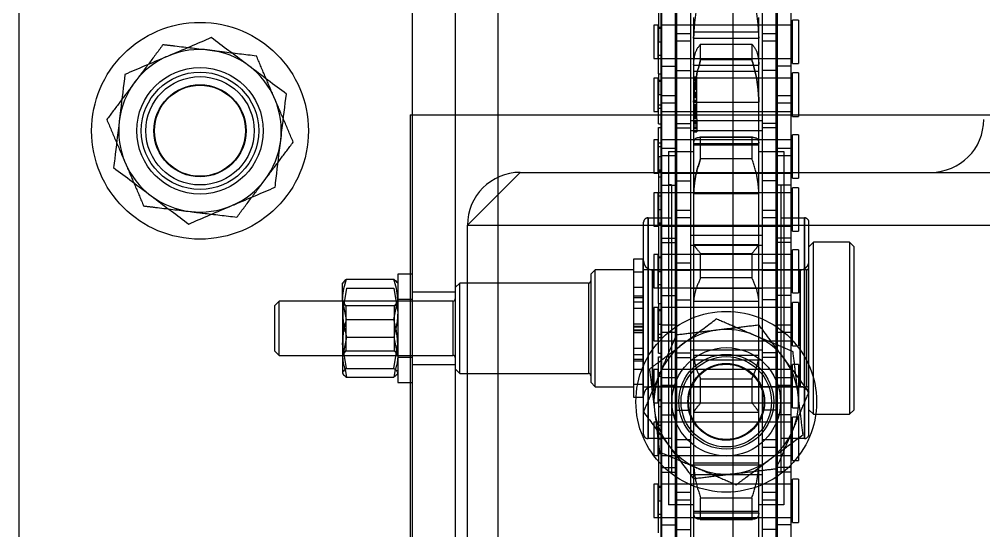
# Model space of a CAD drawing. Header units: metres. Extents: x 0 to 63075, y 0 to 44550.
# Drawn here: x 14271.8 to 14378.5, y 28296.2 to 28352.8 of the extents above; entities that cross this region are included whole.
import ezdxf

# ---------------------------------------------------------------- set-up
doc = ezdxf.new("R2010")
doc.units = ezdxf.units.M
doc.header["$LTSCALE"] = 75
doc.linetypes.add('HIDDEN2', pattern=[4.7625, 3.175, -1.5875])
for name, color, linetype in [('SDM', 7, 'Continuous'), ('SL4', 4, 'Continuous'), ('ST1', 7, 'HIDDEN2')]:
    doc.layers.add(name, color=color, linetype=linetype)

# ---------------------------------------------------------------- blocks, each defined once
blk = doc.blocks.new('A$Ca53c419a')
at = {"layer": 'SL4'}
for p, q in [((3830.73, 539.25), (3930.73, 539.25)), ((3886.37, 511), (3885.87, 510.5)), ((3885.87, 510.5), (3885.87, 503.47)), ((3885.87, 510.5), (3891.87, 510.5)), ((3891.37, 511), (3886.37, 511)), ((3891.87, 510.5), (3891.37, 511)), ((3891.87, 503.47), (3891.87, 510.5)), ((3884.31, 503.2), (3883.46, 503.02)), ((3883.46, 503.02), (3883.46, 497.81)), ((3883.87, 503.47), (3883.8, 503.42)), ((3887.14, 503.47), (3883.94, 503.47)), ((3884.43, 503.02), (3887.14, 503.47)), ((3884.43, 503.02), (3884.43, 497.81)), ((3892.07, 503.47), (3887.14, 503.47)), ((3889.85, 503.02), (3892.07, 503.47)), ((3889.85, 503.02), (3889.85, 497.81)), ((3892.07, 503.47), (3893.87, 503.47)), ((3893.95, 503.42), (3893.87, 503.47)), ((3894.29, 503.02), (3894.29, 497.81)), ((3884.31, 497.63), (3883.46, 497.81)), ((3884.43, 497.81), (3887.14, 497.37)), ((3889.85, 497.81), (3892.07, 497.37)), ((3882.87, 497.37), (3882.87, 495.77)), ((3882.96, 497.37), (3882.87, 497.37)), ((3894.87, 497.37), (3882.96, 497.37)), ((3883.8, 497.41), (3883.87, 497.37)), ((3893.87, 497.37), (3893.95, 497.41)), ((3894.87, 495.77), (3894.87, 497.37)), ((4619.72, 495.77), (3669.71, 495.77)), ((3882.87, 496), (3848.98, 496)), ((3912.48, 496), (3894.87, 496)), ((3912.48, 496), (3912.48, 495.77)), ((3669.71, 486.24), (4459.48, 486.24))]:
    blk.add_line(p, q, dxfattribs=at)
for start, end in [(83.0976, 143.0976), (23.0976, 83.0976), (143.0976, 203.0976), (323.0976, 23.0976), (203.0976, 263.0976), (263.0976, 323.0976)]:
    blk.add_arc((3910.73, 519.25), 9, start, end, dxfattribs=at)
for points, knots in [([(3906.65, 528.81), (3906.14, 528.13), (3905.12, 526.77), (3904.06, 525.36), (3903.53, 524.65)], [0, 0, 0, 0, 0.495458, 1, 1, 1, 1]), ([(3911.81, 528.18), (3910.4, 528.35), (3908.66, 528.57), (3906.98, 528.77), (3906.65, 528.81)], [0, 0, 0, 0, 0.803647, 1, 1, 1, 1]), ([(3916.97, 527.56), (3915.64, 527.72), (3913.94, 527.93), (3912.19, 528.14), (3911.81, 528.18)], [0, 0, 0, 0, 0.779636, 1, 1, 1, 1]), ([(3919, 522.78), (3918.96, 522.89), (3918.59, 523.75), (3917.9, 525.37), (3917.28, 526.83), (3916.97, 527.56)], [0, 0, 0, 0, 0.07009, 0.530784, 1, 1, 1, 1]), ([(3903.53, 524.65), (3903.45, 524.56), (3902.89, 523.81), (3901.84, 522.4), (3900.89, 521.14), (3900.41, 520.5)], [0, 0, 0, 0, 0.07009, 0.530784, 1, 1, 1, 1]), ([(3921.04, 518), (3920.71, 518.78), (3920.04, 520.34), (3919.35, 521.96), (3919, 522.78)], [0, 0, 0, 0, 0.495458, 1, 1, 1, 1]), ([(3900.41, 520.5), (3900.74, 519.72), (3901.41, 518.16), (3902.1, 516.54), (3902.45, 515.72)], [0, 0, 0, 0, 0.495458, 1, 1, 1, 1]), ([(3917.92, 513.85), (3918, 513.94), (3918.56, 514.69), (3919.61, 516.1), (3920.56, 517.36), (3921.04, 518)], [0, 0, 0, 0, 0.07009, 0.530784, 1, 1, 1, 1]), ([(3902.45, 515.72), (3902.49, 515.61), (3902.86, 514.75), (3903.55, 513.13), (3904.17, 511.67), (3904.48, 510.94)], [0, 0, 0, 0, 0.07009, 0.530784, 1, 1, 1, 1]), ([(3914.8, 509.69), (3915.31, 510.37), (3916.33, 511.73), (3917.39, 513.14), (3917.92, 513.85)], [0, 0, 0, 0, 0.495458, 1, 1, 1, 1]), ([(3904.48, 510.94), (3904.81, 510.9), (3906.49, 510.7), (3908.24, 510.49), (3909.64, 510.32)], [0, 0, 0, 0, 0.196353, 1, 1, 1, 1]), ([(3909.64, 510.32), (3910.03, 510.27), (3911.77, 510.06), (3913.48, 509.85), (3914.8, 509.69)], [0, 0, 0, 0, 0.220364, 1, 1, 1, 1]), ([(3883.94, 503.47), (3883.9, 503.46), (3883.74, 503.43), (3883.57, 503.19), (3883.46, 503.02)], [0, 0, 0, 0, 0.268634, 1, 1, 1, 1]), ([(3884.43, 503.02), (3884.39, 503.09), (3884.23, 503.35), (3884.07, 503.41), (3883.94, 503.47)], [0, 0, 0, 0, 0.257551, 1, 1, 1, 1]), ([(3887.14, 503.47), (3887.2, 503.46), (3888.12, 503.46), (3889.01, 503.23), (3889.85, 503.02)], [0, 0, 0, 0, 0.070201, 1, 1, 1, 1]), ([(3892.07, 503.47), (3892.12, 503.46), (3892.87, 503.46), (3893.6, 503.23), (3894.29, 503.02)], [0, 0, 0, 0, 0.070201, 1, 1, 1, 1]), ([(3894.29, 503.02), (3894.25, 503.09), (3894.09, 503.35), (3893.92, 503.41), (3893.8, 503.47)], [0, 0, 0, 0, 0.257551, 1, 1, 1, 1]), ([(3883.94, 497.37), (3883.9, 497.37), (3883.74, 497.4), (3883.57, 497.64), (3883.46, 497.81)], [0, 0, 0, 0, 0.2686336, 1, 1, 1, 1]), ([(3884.43, 497.81), (3884.39, 497.74), (3884.23, 497.48), (3884.07, 497.42), (3883.94, 497.37)], [0, 0, 0, 0, 0.2575513, 1, 1, 1, 1]), ([(3887.14, 497.37), (3887.2, 497.37), (3888.12, 497.37), (3889.01, 497.6), (3889.85, 497.81)], [0, 0, 0, 0, 0.070201, 1, 1, 1, 1]), ([(3892.07, 497.37), (3892.12, 497.37), (3892.87, 497.37), (3893.6, 497.6), (3894.29, 497.81)], [0, 0, 0, 0, 0.070201, 1, 1, 1, 1]), ([(3894.29, 497.81), (3894.25, 497.74), (3894.13, 497.55), (3894.02, 497.5), (3893.94, 497.46)], [0, 0, 0, 0, 0.360683, 1, 1, 1, 1])]:
    blk.add_open_spline(points, degree=3, knots=knots, dxfattribs=at)
at = {"layer": 'ST1'}
for p, q in [((3887.9, 503.02), (3885.68, 503.47)), ((3885.87, 503.47), (3885.87, 491.25)), ((3885.87, 503.47), (3885.87, 503.44)), ((3885.92, 503.44), (3885.87, 503.44)), ((3885.87, 503.44), (3886.37, 503.09)), ((3891.87, 503.44), (3885.92, 503.44)), ((3891.37, 503.09), (3886.37, 503.09)), ((3886.37, 503.09), (3886.37, 497.72)), ((3887.9, 503.02), (3887.9, 497.81)), ((3893.31, 503.02), (3890.61, 503.47)), ((3891.37, 503.09), (3891.87, 503.44)), ((3891.37, 497.72), (3891.37, 503.09)), ((3891.87, 491.25), (3891.87, 503.47)), ((3891.87, 503.44), (3891.87, 503.47)), ((3893.31, 503.02), (3893.31, 497.81)), ((3887.9, 497.81), (3885.68, 497.37)), ((3886.37, 497.72), (3885.87, 497.37)), ((3886.37, 497.72), (3891.37, 497.72)), ((3893.31, 497.81), (3890.61, 497.37)), ((3891.87, 497.37), (3891.37, 497.72)), ((3885.67, 497.37), (3885.67, 495.77)), ((3892.07, 495.77), (3892.07, 497.37)), ((3894.87, 496), (3882.87, 496)), ((3884.87, 495.77), (3884.87, 491)), ((3892.87, 491), (3892.87, 495.77)), ((3912.48, 495.77), (3912.48, 420.77)), ((3891.87, 491.25), (3885.87, 491.25)), ((4669.71, 491), (3669.71, 491)), ((3884.37, 491), (3883.87, 490.5)), ((3883.87, 490.5), (3893.87, 490.5)), ((3883.87, 490.5), (3883.87, 476.25)), ((3893.37, 491), (3884.37, 491)), ((3893.87, 490.5), (3893.37, 491)), ((3893.87, 476.25), (3893.87, 490.5)), ((3854.83, 489.65), (3900.28, 489.65)), ((3906.13, 483.8), (3900.28, 489.65)), ((3900.28, 489.65), (3900.28, 212.35)), ((3669.71, 486.24), (4459.48, 486.24)), ((3906.13, 483.8), (3906.13, 218.2)), ((3893.87, 476.25), (3883.92, 476.25)), ((3882.9, 476), (3882.4, 475.5)), ((3882.4, 475.5), (3895.35, 475.5)), ((3882.4, 475.5), (3882.4, 471.25)), ((3894.85, 476), (3882.9, 476)), ((3895.35, 475.5), (3894.85, 476)), ((3895.35, 471.25), (3895.35, 475.5)), ((3896.52, 471.25), (3881.23, 471.25)), ((3881.23, 471.25), (3881.23, 470.25)), ((3882.67, 471.25), (3882.67, 470.15)), ((3882.67, 471.25), (3882.67, 470.25)), ((3884.33, 471.25), (3884.33, 470.25)), ((3885.28, 471.25), (3885.28, 470.25)), ((3885.45, 471.25), (3885.45, 470.25)), ((3885.97, 471.25), (3885.97, 470.25)), ((3886.67, 471.25), (3886.67, 470.25)), ((3888.37, 470.25), (3888.37, 471.25)), ((3888.62, 471.25), (3888.62, 470.25)), ((3888.71, 471.25), (3888.71, 470.25)), ((3889.03, 471.25), (3889.03, 470.25)), ((3889.12, 471.25), (3889.12, 470.25)), ((3889.37, 471.25), (3889.37, 470.25)), ((3891.07, 470.25), (3891.07, 471.25)), ((3891.78, 471.25), (3891.78, 470.25)), ((3892.29, 471.25), (3892.29, 470.25)), ((3892.47, 471.25), (3892.47, 470.25)), ((3893.42, 471.25), (3893.42, 470.25)), ((3895.07, 470.15), (3895.07, 471.25)), ((3895.07, 470.25), (3895.07, 471.25)), ((3896.52, 470.25), (3896.52, 471.25)), ((3877.15, 470.15), (3900.6, 470.15)), ((3896.52, 470.25), (3881.23, 470.25)), ((3882.4, 470.15), (3882.4, 452.11)), ((3895.35, 452.11), (3895.35, 470.15)), ((3871.62, 469), (3867.93, 469)), ((3867.93, 469), (3867.93, 468.53)), ((3871.62, 468.53), (3871.62, 469)), ((3878.47, 469), (3874.78, 469)), ((3874.78, 469), (3874.78, 468.53)), ((3876.66, 467.06), (3876.66, 469.66)), ((3876.66, 469.66), (3901.09, 469.66)), ((3901.09, 469.66), (3876.66, 469.66)), ((3878.47, 468.53), (3878.47, 469)), ((3884.32, 469), (3880.63, 469)), ((3880.63, 469), (3880.63, 468.53)), ((3882.4, 469.17), (3882.4, 452.83)), ((3895.32, 469.17), (3882.42, 469.17)), ((3882.42, 469.17), (3882.42, 452.83)), ((3882.42, 469.17), (3895.32, 469.17)), ((3884.32, 468.53), (3884.32, 469)), ((3891.17, 469), (3887.48, 469)), ((3887.48, 469), (3887.48, 468.53)), ((3891.17, 468.53), (3891.17, 469)), ((3897.02, 469), (3893.33, 469)), ((3893.33, 469), (3893.33, 468.53)), ((3895.32, 452.83), (3895.32, 469.17)), ((3895.35, 452.83), (3895.35, 469.17)), ((3897.02, 468.53), (3897.02, 469)), ((3903.87, 469), (3900.18, 469)), ((3900.18, 469), (3900.18, 468.53)), ((3901.09, 469.66), (3901.09, 467.06)), ((3903.87, 468.53), (3903.87, 469)), ((3909.72, 469), (3906.03, 469)), ((3906.03, 469), (3906.03, 468.53)), ((3909.72, 468.53), (3909.72, 469)), ((3916.57, 469), (3912.88, 469)), ((3912.88, 469), (3912.88, 468.53)), ((3916.57, 468.53), (3916.57, 469)), ((3922.42, 469), (3918.73, 469)), ((3918.73, 469), (3918.73, 468.53)), ((3922.42, 468.53), (3922.42, 469)), ((3830.73, 468.22), (4071.45, 468.22)), ((3872.95, 468.16), (3863.85, 468.16)), ((3866.22, 468.49), (3869.77, 468.49)), ((3867.1, 468.16), (3867.1, 466.64)), ((3867.93, 468.53), (3871.62, 468.53)), ((3867.93, 468.49), (3867.93, 466.64)), ((3867.93, 468.16), (3867.93, 453.66)), ((3868.3, 468.53), (3868.3, 468.16)), ((3869.77, 468.49), (3869.77, 468.16)), ((3882.47, 468.49), (3869.77, 468.49)), ((3871.25, 468.16), (3871.25, 468.53)), ((3871.39, 468.49), (3871.39, 468.16)), ((3871.62, 466.64), (3871.62, 468.16)), ((3871.62, 453.66), (3871.62, 468.16)), ((3872.95, 468.16), (3872.95, 466.64)), ((3879.3, 468.16), (3872.95, 468.16)), ((3873.45, 468.16), (3873.45, 466.64)), ((3874.78, 468.53), (3878.47, 468.53)), ((3874.78, 468.16), (3874.78, 466.64)), ((3874.78, 468.16), (3874.78, 453.66)), ((3875.01, 468.49), (3875.01, 468.16)), ((3875.15, 468.53), (3875.15, 468.16)), ((3876.63, 468.49), (3876.63, 468.16)), ((3878.1, 468.16), (3878.1, 468.53)), ((3878.47, 466.64), (3878.47, 468.49)), ((3878.47, 453.66), (3878.47, 468.16)), ((3879.3, 468.16), (3879.3, 466.64)), ((3888.39, 468.16), (3879.3, 468.16)), ((3880.18, 468.16), (3880.18, 468.49)), ((3880.63, 468.53), (3884.32, 468.53)), ((3880.63, 468.16), (3880.63, 466.64)), ((3880.63, 468.16), (3880.63, 453.66)), ((3880.86, 468.49), (3880.86, 468.16)), ((3881, 468.53), (3881, 468.16)), ((3882.47, 468.49), (3882.47, 468.16)), ((3882.47, 468.49), (3885.71, 468.49)), ((3882.55, 466.64), (3882.55, 468.16)), ((3883.41, 468.16), (3883.41, 466.64)), ((3883.58, 468.49), (3883.58, 468.16)), ((3883.95, 468.16), (3883.95, 468.53)), ((3884.32, 466.64), (3884.32, 468.16)), ((3884.32, 453.66), (3884.32, 468.16)), ((3885.71, 468.49), (3885.71, 468.16)), ((3886.1, 468.49), (3886.1, 468.16)), ((3886.1, 468.49), (3889.33, 468.49)), ((3887.48, 468.53), (3891.17, 468.53)), ((3887.48, 468.16), (3887.48, 466.64)), ((3887.48, 468.16), (3887.48, 453.66)), ((3887.85, 468.53), (3887.85, 468.16)), ((3888.22, 468.49), (3888.22, 468.16)), ((3889.25, 468.16), (3888.39, 468.16)), ((3888.39, 466.64), (3888.39, 468.16)), ((3898.35, 468.16), (3889.25, 468.16)), ((3889.25, 468.16), (3889.25, 466.64)), ((3889.33, 468.49), (3889.33, 468.16)), ((3891.62, 468.49), (3889.33, 468.49)), ((3890.8, 468.16), (3890.8, 468.53)), ((3890.95, 468.49), (3890.95, 468.16)), ((3891.17, 466.64), (3891.17, 468.16)), ((3891.17, 453.66), (3891.17, 468.16)), ((3891.62, 468.49), (3895.17, 468.49)), ((3891.62, 468.49), (3891.62, 468.16)), ((3892.5, 468.16), (3892.5, 466.64)), ((3893.33, 468.53), (3897.02, 468.53)), ((3893.33, 468.49), (3893.33, 466.64)), ((3893.33, 468.16), (3893.33, 453.66)), ((3893.7, 468.53), (3893.7, 468.16)), ((3895.17, 468.49), (3895.17, 468.16)), ((3907.87, 468.49), (3895.17, 468.49)), ((3896.65, 468.16), (3896.65, 468.53)), ((3896.79, 468.49), (3896.79, 468.16)), ((3897.02, 466.64), (3897.02, 468.16)), ((3897.02, 453.66), (3897.02, 468.16)), ((3898.35, 468.16), (3898.35, 466.64)), ((3904.7, 468.16), (3898.35, 468.16)), ((3898.85, 468.16), (3898.85, 466.64)), ((3900.18, 468.53), (3903.87, 468.53)), ((3900.18, 468.16), (3900.18, 466.64)), ((3900.18, 468.16), (3900.18, 453.66)), ((3900.41, 468.49), (3900.41, 468.16)), ((3900.55, 468.53), (3900.55, 468.16)), ((3902.03, 468.49), (3902.03, 468.16)), ((3903.5, 468.16), (3903.5, 468.53)), ((3903.87, 466.64), (3903.87, 468.49)), ((3903.87, 453.66), (3903.87, 468.16)), ((3904.7, 468.16), (3904.7, 466.64)), ((3913.79, 468.16), (3904.7, 468.16)), ((3905.58, 468.16), (3905.58, 468.49)), ((3906.03, 468.53), (3909.72, 468.53)), ((3906.03, 468.16), (3906.03, 466.64)), ((3906.03, 468.16), (3906.03, 453.66)), ((3906.26, 468.49), (3906.26, 468.16)), ((3906.4, 468.53), (3906.4, 468.16)), ((3907.87, 468.49), (3907.87, 468.16)), ((3907.87, 468.49), (3911.11, 468.49)), ((3907.95, 466.64), (3907.95, 468.16)), ((3908.81, 468.16), (3908.81, 466.64)), ((3908.98, 468.49), (3908.98, 468.16)), ((3909.35, 468.16), (3909.35, 468.53)), ((3909.72, 466.64), (3909.72, 468.16)), ((3909.72, 453.66), (3909.72, 468.16)), ((3911.11, 468.49), (3911.11, 468.16)), ((3911.5, 468.49), (3911.5, 468.16)), ((3911.5, 468.49), (3914.73, 468.49)), ((3912.88, 468.53), (3916.57, 468.53)), ((3912.88, 468.16), (3912.88, 466.64)), ((3912.88, 468.16), (3912.88, 453.66)), ((3913.25, 468.53), (3913.25, 468.16)), ((3913.62, 468.49), (3913.62, 468.16)), ((3914.65, 468.16), (3913.79, 468.16)), ((3913.79, 466.64), (3913.79, 468.16)), ((3923.75, 468.16), (3914.65, 468.16)), ((3914.65, 468.16), (3914.65, 466.64)), ((3914.73, 468.49), (3914.73, 468.16)), ((3917.02, 468.49), (3914.73, 468.49)), ((3916.2, 468.16), (3916.2, 468.53)), ((3916.35, 468.49), (3916.35, 468.16)), ((3916.57, 466.64), (3916.57, 468.16)), ((3916.57, 453.66), (3916.57, 468.16)), ((3917.02, 468.49), (3920.57, 468.49)), ((3917.02, 468.49), (3917.02, 468.16)), ((3917.9, 468.16), (3917.9, 466.64)), ((3918.73, 468.53), (3922.42, 468.53)), ((3918.73, 468.49), (3918.73, 466.64)), ((3918.73, 468.16), (3918.73, 453.66)), ((3919.1, 468.53), (3919.1, 468.16)), ((3920.57, 468.49), (3920.57, 468.16)), ((3933.27, 468.49), (3920.57, 468.49)), ((3922.05, 468.16), (3922.05, 468.53)), ((3922.19, 468.49), (3922.19, 468.16)), ((3922.42, 466.64), (3922.42, 468.16)), ((3922.42, 453.66), (3922.42, 468.16)), ((3872.95, 466.64), (3863.85, 466.64)), ((3908.42, 467.38), (3869.33, 467.38)), ((3869.33, 464.61), (3869.33, 467.38)), ((3879.3, 466.64), (3872.95, 466.64)), ((3872.99, 467.38), (3872.99, 467.06)), ((3904.75, 467.06), (3872.99, 467.06)), ((3888.39, 466.64), (3879.3, 466.64)), ((3889.25, 466.64), (3888.39, 466.64)), ((3898.35, 466.64), (3889.25, 466.64)), ((3904.7, 466.64), (3898.35, 466.64)), ((3913.79, 466.64), (3904.7, 466.64)), ((3904.75, 467.06), (3904.75, 467.38)), ((3908.42, 467.38), (3908.42, 464.61)), ((3914.65, 466.64), (3913.79, 466.64)), ((3923.75, 466.64), (3914.65, 466.64)), ((3866.6, 466.49), (3860.25, 466.49)), ((3866.6, 466.49), (3866.6, 464.97)), ((3875.69, 466.49), (3866.6, 466.49)), ((3867.93, 466.49), (3867.93, 464.97)), ((3869.85, 464.97), (3869.85, 466.49)), ((3870.71, 466.49), (3870.71, 464.97)), ((3871.62, 464.97), (3871.62, 466.49)), ((3874.78, 466.49), (3874.78, 464.97)), ((3876.55, 466.49), (3875.69, 466.49)), ((3875.69, 464.97), (3875.69, 466.49)), ((3885.65, 466.49), (3876.55, 466.49)), ((3876.55, 466.49), (3876.55, 464.97)), ((3878.47, 464.97), (3878.47, 466.49)), ((3879.8, 466.49), (3879.8, 464.97)), ((3880.63, 466.49), (3880.63, 464.97)), ((3884.32, 464.97), (3884.32, 466.49)), ((3885.65, 466.49), (3885.65, 464.97)), ((3892, 466.49), (3885.65, 466.49)), ((3886.15, 466.49), (3886.15, 464.97)), ((3887.48, 466.49), (3887.48, 464.97)), ((3891.17, 464.97), (3891.17, 466.49)), ((3892, 466.49), (3892, 464.97)), ((3901.09, 466.49), (3892, 466.49)), ((3893.33, 466.49), (3893.33, 464.97)), ((3895.25, 464.97), (3895.25, 466.49)), ((3896.11, 466.49), (3896.11, 464.97)), ((3897.02, 464.97), (3897.02, 466.49)), ((3900.18, 466.49), (3900.18, 464.97)), ((3901.95, 466.49), (3901.09, 466.49)), ((3901.09, 464.97), (3901.09, 466.49)), ((3911.05, 466.49), (3901.95, 466.49)), ((3901.95, 466.49), (3901.95, 464.97)), ((3903.87, 464.97), (3903.87, 466.49)), ((3905.2, 466.49), (3905.2, 464.97)), ((3906.03, 466.49), (3906.03, 464.97)), ((3909.72, 464.97), (3909.72, 466.49)), ((3911.05, 466.49), (3911.05, 464.97)), ((3917.4, 466.49), (3911.05, 466.49)), ((3911.55, 466.49), (3911.55, 464.97)), ((3912.88, 466.49), (3912.88, 464.97)), ((3916.57, 464.97), (3916.57, 466.49)), ((3917.4, 466.49), (3917.4, 464.97)), ((3926.49, 466.49), (3917.4, 466.49)), ((3918.73, 466.49), (3918.73, 464.97)), ((3920.65, 464.97), (3920.65, 466.49)), ((3921.51, 466.49), (3921.51, 464.97)), ((3922.42, 464.97), (3922.42, 466.49)), ((3866.6, 464.97), (3860.25, 464.97)), ((3868.4, 464.61), (3863.85, 464.61)), ((3875.69, 464.97), (3866.6, 464.97)), ((3867.89, 457.04), (3867.89, 464.97)), ((3867.93, 464.97), (3867.93, 457.04)), ((3873.88, 464.61), (3868.4, 464.61)), ((3868.44, 464.61), (3868.44, 457.39)), ((3868.59, 457.39), (3868.59, 464.61)), ((3871.62, 457.04), (3871.62, 464.97)), ((3872.67, 464.97), (3872.67, 457.04)), ((3873.73, 457.04), (3873.73, 464.97)), ((3873.97, 464.61), (3873.88, 464.61)), ((3873.97, 464.61), (3873.97, 457.39)), ((3879.59, 464.61), (3873.97, 464.61)), ((3874.78, 464.97), (3874.78, 457.04)), ((3876.55, 464.97), (3875.69, 464.97)), ((3885.65, 464.97), (3876.55, 464.97)), ((3878.47, 457.04), (3878.47, 464.97)), ((3878.51, 464.97), (3878.51, 457.04)), ((3879.59, 464.61), (3879.59, 457.39)), ((3879.6, 464.61), (3879.59, 464.61)), ((3885.83, 464.61), (3879.6, 464.61)), ((3880.59, 457.04), (3880.59, 464.97)), ((3880.63, 464.97), (3880.63, 457.04)), ((3884.32, 457.04), (3884.32, 464.97)), ((3885.37, 464.97), (3885.37, 457.04)), ((3892, 464.97), (3885.65, 464.97)), ((3885.88, 464.61), (3885.83, 464.61)), ((3885.88, 464.61), (3885.88, 457.39)), ((3891.86, 464.61), (3885.88, 464.61)), ((3886.43, 457.04), (3886.43, 464.97)), ((3887.48, 464.97), (3887.48, 457.04)), ((3891.17, 457.04), (3891.17, 464.97)), ((3891.21, 464.97), (3891.21, 457.04)), ((3891.86, 464.61), (3891.86, 457.39)), ((3891.91, 464.61), (3891.86, 464.61)), ((3898.15, 464.61), (3891.91, 464.61)), ((3901.09, 464.97), (3892, 464.97)), ((3893.29, 457.04), (3893.29, 464.97)), ((3893.33, 464.97), (3893.33, 457.04)), ((3897.02, 457.04), (3897.02, 464.97)), ((3898.07, 464.97), (3898.07, 457.04)), ((3898.15, 464.61), (3898.15, 464.61)), ((3898.15, 464.61), (3898.15, 457.39)), ((3903.78, 464.61), (3898.15, 464.61)), ((3899.13, 457.04), (3899.13, 464.97)), ((3900.18, 464.97), (3900.18, 457.04)), ((3901.95, 464.97), (3901.09, 464.97)), ((3911.05, 464.97), (3901.95, 464.97)), ((3903.78, 464.61), (3903.78, 457.39)), ((3903.86, 464.61), (3903.78, 464.61)), ((3909.35, 464.61), (3903.86, 464.61)), ((3903.87, 457.04), (3903.87, 464.97)), ((3903.91, 464.97), (3903.91, 457.04)), ((3905.99, 457.04), (3905.99, 464.97)), ((3906.03, 464.97), (3906.03, 457.04)), ((3909.16, 464.61), (3909.16, 457.39)), ((3909.31, 464.61), (3909.31, 457.39)), ((3913.89, 464.61), (3909.35, 464.61)), ((3909.72, 457.04), (3909.72, 464.97)), ((3910.63, 464.61), (3910.63, 464.27)), ((3910.77, 464.97), (3910.77, 457.04)), ((3910.97, 464.61), (3910.97, 464.27)), ((3917.4, 464.97), (3911.05, 464.97)), ((3911.07, 464.27), (3911.07, 464.61)), ((3911.24, 464.27), (3911.24, 464.61)), ((3911.47, 464.27), (3911.47, 464.61)), ((3911.58, 464.27), (3911.58, 464.61)), ((3911.63, 464.27), (3911.63, 464.61)), ((3911.72, 464.27), (3911.72, 464.61)), ((3911.83, 457.04), (3911.83, 464.97)), ((3912.04, 464.27), (3912.04, 464.61)), ((3912.1, 464.27), (3912.1, 464.61)), ((3912.1, 464.61), (3912.1, 464.27)), ((3912.15, 464.27), (3912.15, 464.61)), ((3912.16, 464.27), (3912.16, 464.61)), ((3912.16, 464.27), (3912.16, 464.61)), ((3912.22, 464.27), (3912.22, 464.61)), ((3912.3, 464.27), (3912.3, 464.61)), ((3912.31, 464.27), (3912.31, 464.61)), ((3912.34, 464.27), (3912.34, 464.61)), ((3912.41, 464.27), (3912.41, 464.61)), ((3912.41, 464.61), (3912.41, 464.27)), ((3912.42, 464.27), (3912.42, 464.61)), ((3912.44, 464.27), (3912.44, 464.61)), ((3912.53, 464.27), (3912.53, 464.61)), ((3912.55, 464.27), (3912.55, 464.61)), ((3912.56, 464.27), (3912.56, 464.61)), ((3912.62, 464.27), (3912.62, 464.61)), ((3912.72, 464.27), (3912.72, 464.61)), ((3912.8, 464.27), (3912.8, 464.61)), ((3912.88, 464.97), (3912.88, 457.04)), ((3912.88, 464.27), (3912.88, 464.61)), ((3912.93, 464.27), (3912.93, 464.61)), ((3913.03, 464.27), (3913.03, 464.61)), ((3913.07, 464.27), (3913.07, 464.61)), ((3913.07, 464.27), (3913.07, 464.61)), ((3913.1, 464.27), (3913.1, 464.61)), ((3913.14, 464.27), (3913.14, 464.61)), ((3913.17, 464.27), (3913.17, 464.61)), ((3913.18, 464.27), (3913.18, 464.61)), ((3913.2, 464.27), (3913.2, 464.61)), ((3913.21, 464.27), (3913.21, 464.61)), ((3913.3, 464.27), (3913.3, 464.61)), ((3913.31, 464.27), (3913.31, 464.61)), ((3913.33, 464.27), (3913.33, 464.61)), ((3913.34, 464.27), (3913.34, 464.61)), ((3913.35, 464.27), (3913.35, 464.61)), ((3913.49, 464.27), (3913.49, 464.61)), ((3913.65, 464.27), (3913.65, 464.61)), ((3913.89, 464.61), (3913.89, 457.39)), ((3914.01, 464.61), (3913.89, 464.61)), ((3913.89, 464.61), (3914.01, 464.61)), ((3913.98, 464.27), (3913.98, 464.61)), ((3918.08, 464.61), (3914.01, 464.61)), ((3914.03, 464.27), (3914.03, 464.61)), ((3914.09, 464.27), (3914.09, 464.61)), ((3914.39, 464.27), (3914.39, 464.61)), ((3914.43, 464.27), (3914.43, 464.61)), ((3914.45, 464.27), (3914.45, 464.61)), ((3914.47, 464.27), (3914.47, 464.61)), ((3914.58, 464.27), (3914.58, 464.61)), ((3914.63, 464.27), (3914.63, 464.61)), ((3914.71, 464.27), (3914.71, 464.61)), ((3914.76, 464.27), (3914.76, 464.61)), ((3914.81, 464.27), (3914.81, 464.61)), ((3914.83, 464.27), (3914.83, 464.61)), ((3914.85, 464.27), (3914.85, 464.61)), ((3914.86, 464.27), (3914.86, 464.61)), ((3914.93, 464.27), (3914.93, 464.61)), ((3914.96, 464.27), (3914.96, 464.61)), ((3915.29, 464.27), (3915.29, 464.61)), ((3915.32, 464.27), (3915.32, 464.61)), ((3915.36, 464.27), (3915.36, 464.61)), ((3915.4, 464.27), (3915.4, 464.61)), ((3915.45, 464.27), (3915.45, 464.61)), ((3915.57, 464.27), (3915.57, 464.61)), ((3915.71, 464.27), (3915.71, 464.61)), ((3915.8, 464.27), (3915.8, 464.61)), ((3915.82, 464.27), (3915.82, 464.61)), ((3916.07, 464.27), (3916.07, 464.61)), ((3916.31, 464.27), (3916.31, 464.61)), ((3916.4, 464.27), (3916.4, 464.61)), ((3916.43, 464.27), (3916.43, 464.61)), ((3916.48, 464.27), (3916.48, 464.61)), ((3916.51, 464.27), (3916.51, 464.61)), ((3916.57, 457.04), (3916.57, 464.97)), ((3916.61, 464.97), (3916.61, 457.04)), ((3916.63, 464.27), (3916.63, 464.61)), ((3916.64, 464.27), (3916.64, 464.61)), ((3916.66, 464.27), (3916.66, 464.61)), ((3916.68, 464.27), (3916.68, 464.61)), ((3917.33, 464.61), (3917.33, 457.39)), ((3926.49, 464.97), (3917.4, 464.97)), ((3918, 464.61), (3918, 457.39)), ((3920.99, 464.61), (3918.08, 464.61)), ((3918.69, 457.04), (3918.69, 464.97)), ((3918.73, 464.97), (3918.73, 457.04)), ((3920.99, 464.61), (3920.99, 457.39)), ((3921.12, 464.61), (3920.99, 464.61)), ((3920.99, 464.61), (3921.12, 464.61)), ((3923.28, 464.61), (3921.12, 464.61)), ((3921.68, 464.61), (3921.68, 457.39)), ((3922.42, 457.04), (3922.42, 464.97)), ((3867.72, 463.9), (3867.72, 458.1)), ((3867.73, 463.84), (3870.1, 463.84)), ((3867.73, 458.16), (3867.73, 463.84)), ((3870.1, 463.84), (3870.1, 458.16)), ((3880.59, 463.84), (3883.29, 463.84)), ((3880.59, 458.16), (3880.59, 463.84)), ((3883.29, 463.84), (3883.29, 458.16)), ((3894.45, 458.16), (3894.45, 463.84)), ((3894.45, 463.84), (3897.15, 463.84)), ((3897.15, 463.84), (3897.15, 458.16)), ((3907.64, 458.16), (3907.64, 463.84)), ((3907.64, 463.84), (3910.02, 463.84)), ((3910.02, 458.1), (3910.02, 463.9)), ((3910.02, 463.84), (3910.02, 458.16)), ((3911.47, 464.27), (3910.63, 464.27)), ((3911.63, 464.27), (3911.47, 464.27)), ((3912.04, 464.27), (3911.63, 464.27)), ((3912.04, 464.27), (3914.47, 464.27)), ((3914.47, 464.27), (3914.86, 464.27)), ((3914.86, 464.27), (3915.71, 464.27)), ((3915.71, 464.27), (3915.99, 464.27)), ((3915.99, 464.27), (3916.07, 464.27)), ((3916.07, 464.27), (3916.4, 464.27)), ((3916.4, 464.27), (3916.43, 464.27)), ((3916.43, 464.27), (3916.64, 464.27)), ((3916.64, 464.27), (3916.68, 464.27)), ((3918.57, 458.16), (3918.57, 463.84)), ((3918.57, 463.84), (3920.33, 463.84)), ((3920.33, 463.84), (3920.33, 458.16)), ((4070.49, 460.28), (3830.73, 460.28)), ((3870.1, 458.16), (3867.73, 458.16)), ((3883.29, 458.16), (3880.59, 458.16)), ((3897.15, 458.16), (3894.45, 458.16)), ((3910.02, 458.16), (3907.64, 458.16)), ((3920.33, 458.16), (3918.57, 458.16)), ((3866.6, 457.04), (3860.25, 457.04)), ((3863.85, 457.39), (3868.4, 457.39)), ((3866.6, 455.52), (3866.6, 457.04)), ((3875.69, 457.04), (3866.6, 457.04)), ((3867.93, 457.04), (3867.93, 455.52)), ((3868.4, 457.39), (3873.88, 457.39)), ((3869.33, 454.63), (3869.33, 457.39)), ((3869.85, 455.52), (3869.85, 457.04)), ((3870.71, 457.04), (3870.71, 455.52)), ((3871.62, 455.52), (3871.62, 457.04)), ((3873.88, 457.39), (3873.97, 457.39)), ((3873.97, 457.39), (3879.59, 457.39)), ((3874.78, 457.04), (3874.78, 455.52)), ((3876.55, 457.04), (3875.69, 457.04)), ((3875.69, 455.52), (3875.69, 457.04)), ((3885.65, 457.04), (3876.55, 457.04)), ((3876.55, 457.04), (3876.55, 455.52)), ((3878.47, 455.52), (3878.47, 457.04)), ((3879.59, 457.39), (3879.6, 457.39)), ((3879.6, 457.39), (3885.83, 457.39)), ((3879.8, 455.52), (3879.8, 457.04)), ((3880.63, 457.04), (3880.63, 455.52)), ((3884.32, 455.52), (3884.32, 457.04)), ((3885.65, 455.52), (3885.65, 457.04)), ((3892, 457.04), (3885.65, 457.04)), ((3885.83, 457.39), (3885.88, 457.39)), ((3885.88, 457.39), (3891.86, 457.39)), ((3886.15, 455.52), (3886.15, 457.04)), ((3887.48, 457.04), (3887.48, 455.52)), ((3891.17, 455.52), (3891.17, 457.04)), ((3891.86, 457.39), (3891.91, 457.39)), ((3891.91, 457.39), (3898.15, 457.39)), ((3892, 455.52), (3892, 457.04)), ((3901.09, 457.04), (3892, 457.04)), ((3893.33, 457.04), (3893.33, 455.52)), ((3895.25, 455.52), (3895.25, 457.04)), ((3896.11, 457.04), (3896.11, 455.52)), ((3897.02, 455.52), (3897.02, 457.04)), ((3898.15, 457.39), (3898.15, 457.39)), ((3898.15, 457.39), (3903.78, 457.39)), ((3900.18, 457.04), (3900.18, 455.52)), ((3901.95, 457.04), (3901.09, 457.04)), ((3901.09, 455.52), (3901.09, 457.04)), ((3911.05, 457.04), (3901.95, 457.04)), ((3901.95, 457.04), (3901.95, 455.52)), ((3903.78, 457.39), (3903.86, 457.39)), ((3903.86, 457.39), (3909.35, 457.39)), ((3903.87, 455.52), (3903.87, 457.04)), ((3905.2, 455.52), (3905.2, 457.04)), ((3906.03, 457.04), (3906.03, 455.52)), ((3908.42, 457.39), (3908.42, 454.63)), ((3909.35, 457.39), (3913.89, 457.39)), ((3909.72, 455.52), (3909.72, 457.04)), ((3911.05, 455.52), (3911.05, 457.04)), ((3917.4, 457.04), (3911.05, 457.04)), ((3911.55, 455.52), (3911.55, 457.04)), ((3912.88, 457.04), (3912.88, 455.52)), ((3913.89, 457.39), (3914.01, 457.39)), ((3914.01, 457.39), (3913.89, 457.39)), ((3914.01, 457.39), (3918.08, 457.39)), ((3916.57, 455.52), (3916.57, 457.04)), ((3917.4, 455.52), (3917.4, 457.04)), ((3926.49, 457.04), (3917.4, 457.04)), ((3918.08, 457.39), (3920.99, 457.39)), ((3918.73, 457.04), (3918.73, 455.52)), ((3920.65, 455.52), (3920.65, 457.04)), ((3920.99, 457.39), (3921.12, 457.39)), ((3921.12, 457.39), (3920.99, 457.39)), ((3921.12, 457.39), (3923.28, 457.39)), ((3921.51, 457.04), (3921.51, 455.52)), ((3922.42, 455.52), (3922.42, 457.04)), ((3866.6, 455.52), (3860.25, 455.52)), ((3872.95, 455.36), (3863.85, 455.36)), ((3875.69, 455.52), (3866.6, 455.52)), ((3867.1, 453.84), (3867.1, 455.36)), ((3867.93, 455.36), (3867.93, 453.84)), ((3871.62, 453.84), (3871.62, 455.36)), ((3872.95, 453.84), (3872.95, 455.36)), ((3879.3, 455.36), (3872.95, 455.36)), ((3872.99, 454.94), (3904.75, 454.94)), ((3872.99, 454.63), (3872.99, 454.94)), ((3873.45, 453.84), (3873.45, 455.36)), ((3874.78, 455.36), (3874.78, 453.84)), ((3876.55, 455.52), (3875.69, 455.52)), ((3885.65, 455.52), (3876.55, 455.52)), ((3876.66, 452.34), (3876.66, 454.94)), ((3878.47, 453.84), (3878.47, 455.36)), ((3879.3, 453.84), (3879.3, 455.36)), ((3888.39, 455.36), (3879.3, 455.36)), ((3880.63, 455.36), (3880.63, 453.84)), ((3882.55, 453.84), (3882.55, 455.36)), ((3883.41, 455.36), (3883.41, 453.84)), ((3884.32, 453.84), (3884.32, 455.36)), ((3892, 455.52), (3885.65, 455.52)), ((3887.48, 455.36), (3887.48, 453.84)), ((3889.25, 455.36), (3888.39, 455.36)), ((3888.39, 453.84), (3888.39, 455.36)), ((3898.35, 455.36), (3889.25, 455.36)), ((3889.25, 455.36), (3889.25, 453.84)), ((3891.17, 453.84), (3891.17, 455.36)), ((3901.09, 455.52), (3892, 455.52)), ((3892.5, 453.84), (3892.5, 455.36)), ((3893.33, 455.36), (3893.33, 453.84)), ((3897.02, 453.84), (3897.02, 455.36)), ((3898.35, 453.84), (3898.35, 455.36)), ((3904.7, 455.36), (3898.35, 455.36)), ((3898.85, 453.84), (3898.85, 455.36)), ((3900.18, 455.36), (3900.18, 453.84)), ((3901.95, 455.52), (3901.09, 455.52)), ((3901.09, 454.94), (3901.09, 452.34)), ((3911.05, 455.52), (3901.95, 455.52)), ((3903.87, 453.84), (3903.87, 455.36)), ((3904.7, 453.84), (3904.7, 455.36)), ((3913.79, 455.36), (3904.7, 455.36)), ((3904.75, 454.94), (3904.75, 454.63)), ((3906.03, 455.36), (3906.03, 453.84)), ((3907.95, 453.84), (3907.95, 455.36)), ((3908.81, 455.36), (3908.81, 453.84)), ((3909.72, 453.84), (3909.72, 455.36)), ((3917.4, 455.52), (3911.05, 455.52)), ((3912.88, 455.36), (3912.88, 453.84)), ((3914.65, 455.36), (3913.79, 455.36)), ((3913.79, 453.84), (3913.79, 455.36)), ((3923.75, 455.36), (3914.65, 455.36)), ((3914.65, 455.36), (3914.65, 453.84)), ((3916.57, 453.84), (3916.57, 455.36)), ((3926.49, 455.52), (3917.4, 455.52)), ((3917.9, 453.84), (3917.9, 455.36)), ((3918.73, 455.36), (3918.73, 453.84)), ((3922.42, 453.84), (3922.42, 455.36)), ((3872.95, 453.84), (3863.85, 453.84)), ((3908.42, 454.63), (3869.33, 454.63)), ((3879.3, 453.84), (3872.95, 453.84)), ((3888.39, 453.84), (3879.3, 453.84)), ((3889.25, 453.84), (3888.39, 453.84)), ((3898.35, 453.84), (3889.25, 453.84)), ((3904.7, 453.84), (3898.35, 453.84)), ((3913.79, 453.84), (3904.7, 453.84)), ((3914.65, 453.84), (3913.79, 453.84)), ((3923.75, 453.84), (3914.65, 453.84)), ((3867.38, 453.66), (3872.17, 453.66)), ((3867.38, 453.66), (3867.38, 453)), ((3872.17, 453), (3867.38, 453)), ((3872.17, 453), (3872.17, 453.66)), ((3874.23, 453.66), (3879.03, 453.66)), ((3874.23, 453.66), (3874.23, 453)), ((3879.03, 453), (3874.23, 453)), ((3879.03, 453), (3879.03, 453.66)), ((3880.08, 453.66), (3884.87, 453.66)), ((3880.08, 453.66), (3880.08, 453)), ((3884.87, 453), (3880.08, 453)), ((3895.32, 452.83), (3882.42, 452.83)), ((3882.42, 452.83), (3895.32, 452.83)), ((3884.87, 453), (3884.87, 453.66)), ((3886.93, 453.66), (3891.73, 453.66)), ((3886.93, 453.66), (3886.93, 453)), ((3891.73, 453), (3886.93, 453)), ((3891.73, 453), (3891.73, 453.66)), ((3892.78, 453.66), (3897.57, 453.66)), ((3892.78, 453.66), (3892.78, 453)), ((3897.57, 453), (3892.78, 453)), ((3897.57, 453), (3897.57, 453.66)), ((3899.63, 453.66), (3904.43, 453.66)), ((3899.63, 453.66), (3899.63, 453)), ((3904.43, 453), (3899.63, 453)), ((3904.43, 453), (3904.43, 453.66)), ((3905.48, 453.66), (3910.27, 453.66)), ((3905.48, 453.66), (3905.48, 453)), ((3910.27, 453), (3905.48, 453)), ((3910.27, 453), (3910.27, 453.66)), ((3912.33, 453.66), (3917.13, 453.66)), ((3912.33, 453.66), (3912.33, 453)), ((3917.13, 453), (3912.33, 453)), ((3917.13, 453), (3917.13, 453.66)), ((3918.18, 453.66), (3922.97, 453.66)), ((3918.18, 453.66), (3918.18, 453)), ((3922.97, 453), (3918.18, 453)), ((3922.97, 453), (3922.97, 453.66)), ((3876.66, 452.34), (3901.09, 452.34)), ((3901.09, 452.34), (3876.66, 452.34)), ((3877.15, 451.86), (3900.6, 451.86)), ((3879.85, 451.86), (3879.35, 451.36)), ((3895.35, 452.11), (3882.4, 452.11)), ((3898.4, 451.36), (3897.9, 451.86)), ((3879.35, 451.36), (3898.4, 451.36)), ((3879.35, 451.36), (3879.35, 447.36)), ((3898.4, 447.36), (3898.4, 451.36)), ((3898.4, 447.36), (3879.35, 447.36)), ((3879.35, 447.36), (3879.85, 446.86)), ((3897.9, 446.86), (3898.4, 447.36)), ((3879.85, 446.86), (3897.9, 446.86))]:
    blk.add_line(p, q, dxfattribs=at)
for centre, radius in [((3910.73, 519.25), 12), ((3910.73, 519.25), 7), ((3910.73, 519.25), 6.5), ((3910.73, 519.25), 6), ((3910.73, 519.25), 5.1), ((3910.73, 519.25), 5.04), ((3880.73, 461), 10), ((3880.73, 461), 6), ((3880.73, 461), 5.25), ((3880.73, 461), 5), ((3880.73, 461), 4.25), ((3880.73, 461), 4.17)]:
    blk.add_circle(centre, radius, dxfattribs=at)
for centre, radius, start, end in [((3885.62, 491.25), 0.25, 270, 0), ((3892.12, 491.25), 0.25, 180, 270), ((3900.28, 483.8), 5.85, 0, 90), ((3883.62, 476.25), 0.25, 270, 0), ((3894.12, 476.25), 0.25, 180, 270), ((3877.15, 469.66), 0.489, 90, 180), ((3881.42, 469.17), 0.977, 0, 90), ((3881.45, 469.17), 0.975, 359.891, 89.8906), ((3896.3, 469.17), 0.975, 90.1094, 180.109), ((3896.32, 469.17), 0.977, 90, 180), ((3900.6, 469.66), 0.489, 0, 90), ((3880.73, 461), 8, 66.8699, 126.8699), ((3880.73, 461), 8, 6.8699, 66.8699), ((3880.73, 461), 8, 126.8699, 186.8699), ((3880.73, 461), 8, 306.8699, 6.8699), ((3880.73, 461), 8, 186.8699, 246.8699), ((3880.73, 461), 8, 246.8699, 306.8699), ((3881.42, 452.83), 0.977, 270, 0), ((3881.45, 452.83), 0.975, 270.1094, 0.109), ((3896.3, 452.83), 0.975, 179.891, 269.8906), ((3896.32, 452.83), 0.977, 180, 270), ((3877.15, 452.34), 0.489, 180, 270), ((3882.15, 452.11), 0.25, 270, 0), ((3895.6, 452.11), 0.25, 180, 270), ((3900.6, 452.34), 0.489, 270, 0), ((3911.98, 438.35), 5.85, 180, 270)]:
    blk.add_arc(centre, radius, start, end, dxfattribs=at)
for points, knots in [([(3911.97, 529.57), (3911.2, 529.24), (3909.63, 528.57), (3908.01, 527.88), (3907.19, 527.53)], [0, 0, 0, 0, 0.495458, 1, 1, 1, 1]), ([(3916.13, 526.45), (3916.03, 526.52), (3915.28, 527.08), (3913.88, 528.14), (3912.61, 529.09), (3911.97, 529.57)], [0, 0, 0, 0, 0.07009, 0.530784, 1, 1, 1, 1]), ([(3907.19, 527.53), (3907.08, 527.48), (3906.22, 527.11), (3904.61, 526.42), (3903.15, 525.8), (3902.41, 525.49)], [0, 0, 0, 0, 0.07009, 0.530784, 1, 1, 1, 1]), ([(3920.28, 523.33), (3919.61, 523.83), (3918.25, 524.86), (3916.84, 525.91), (3916.13, 526.45)], [0, 0, 0, 0, 0.495458, 1, 1, 1, 1]), ([(3902.41, 525.49), (3902.36, 525.06), (3902.16, 523.38), (3901.95, 521.63), (3901.79, 520.33)], [0, 0, 0, 0, 0.257551, 1, 1, 1, 1]), ([(3920.28, 523.33), (3920.23, 522.89), (3920.03, 521.21), (3919.82, 519.47), (3919.66, 518.17)], [0, 0, 0, 0, 0.257551, 1, 1, 1, 1]), ([(3901.79, 520.33), (3901.73, 519.86), (3901.52, 518.12), (3901.32, 516.42), (3901.17, 515.17)], [0, 0, 0, 0, 0.268634, 1, 1, 1, 1]), ([(3919.66, 518.17), (3919.6, 517.7), (3919.39, 515.95), (3919.19, 514.25), (3919.04, 513.01)], [0, 0, 0, 0, 0.268634, 1, 1, 1, 1]), ([(3901.17, 515.17), (3901.84, 514.67), (3903.2, 513.64), (3904.61, 512.59), (3905.32, 512.05)], [0, 0, 0, 0, 0.495458, 1, 1, 1, 1]), ([(3914.26, 510.97), (3914.37, 511.02), (3915.23, 511.39), (3916.84, 512.08), (3918.3, 512.7), (3919.04, 513.01)], [0, 0, 0, 0, 0.07009, 0.530784, 1, 1, 1, 1]), ([(3905.32, 512.05), (3905.42, 511.98), (3906.17, 511.42), (3907.57, 510.36), (3908.84, 509.41), (3909.48, 508.93)], [0, 0, 0, 0, 0.07009, 0.530784, 1, 1, 1, 1]), ([(3909.48, 508.93), (3910.25, 509.26), (3911.82, 509.93), (3913.44, 510.62), (3914.26, 510.97)], [0, 0, 0, 0, 0.495458, 1, 1, 1, 1]), ([(3885.68, 503.47), (3885.63, 503.46), (3885.16, 503.46), (3884.71, 503.32), (3884.31, 503.2)], [0, 0, 0, 0, 0.114097, 1, 1, 1, 1]), ([(3890.61, 503.47), (3890.54, 503.46), (3889.63, 503.46), (3888.73, 503.23), (3887.9, 503.02)], [0, 0, 0, 0, 0.070201, 1, 1, 1, 1]), ([(3885.68, 497.37), (3885.63, 497.37), (3885.16, 497.37), (3884.71, 497.51), (3884.31, 497.63)], [0, 0, 0, 0, 0.114097, 1, 1, 1, 1]), ([(3890.61, 497.37), (3890.54, 497.37), (3889.63, 497.37), (3888.73, 497.6), (3887.9, 497.81)], [0, 0, 0, 0, 0.070201, 1, 1, 1, 1]), ([(3879.62, 470.17), (3878.66, 469.45), (3877.44, 468.54), (3876.19, 467.6), (3875.93, 467.4)], [0, 0, 0, 0, 0.785622, 1, 1, 1, 1]), ([(3883.87, 468.36), (3883.77, 468.4), (3883, 468.73), (3881.57, 469.34), (3880.27, 469.89), (3879.62, 470.17)], [0, 0, 0, 0, 0.0700858, 0.5307822, 1, 1, 1, 1]), ([(3879.77, 468.94), (3879.66, 468.93), (3878.84, 468.83), (3877.28, 468.64), (3875.89, 468.48), (3875.18, 468.39)], [0, 0, 0, 0, 0.070086, 0.530782, 1, 1, 1, 1]), ([(3884.35, 469.5), (3883.61, 469.41), (3882.11, 469.22), (3880.55, 469.04), (3879.77, 468.94)], [0, 0, 0, 0, 0.495458, 1, 1, 1, 1]), ([(3884.35, 469.5), (3884.59, 469.18), (3885.49, 467.98), (3886.43, 466.73), (3887.13, 465.8)], [0, 0, 0, 0, 0.257551, 1, 1, 1, 1]), ([(3875.18, 468.39), (3874.89, 467.7), (3874.29, 466.31), (3873.68, 464.87), (3873.37, 464.14)], [0, 0, 0, 0, 0.495458, 1, 1, 1, 1]), ([(3888.12, 466.54), (3887.43, 466.84), (3886.03, 467.43), (3884.59, 468.05), (3883.87, 468.36)], [0, 0, 0, 0, 0.495458, 1, 1, 1, 1]), ([(3875.93, 467.4), (3874.91, 466.64), (3873.66, 465.7), (3872.46, 464.8), (3872.23, 464.63)], [0, 0, 0, 0, 0.811304, 1, 1, 1, 1]), ([(3888.67, 461.96), (3888.65, 462.07), (3888.56, 462.89), (3888.37, 464.44), (3888.2, 465.84), (3888.12, 466.54)], [0, 0, 0, 0, 0.070086, 0.530782, 1, 1, 1, 1]), ([(3887.13, 465.8), (3887.38, 465.46), (3888.32, 464.21), (3889.23, 463), (3889.9, 462.1)], [0, 0, 0, 0, 0.268634, 1, 1, 1, 1]), ([(3867.73, 463.84), (3867.74, 464.07), (3867.78, 464.5), (3868.2, 464.57), (3868.4, 464.61)], [0, 0, 0, 0, 0.51526, 1, 1, 1, 1]), ([(3873.88, 464.61), (3873.32, 464.57), (3872.15, 464.5), (3870.8, 464.07), (3870.1, 463.84)], [0, 0, 0, 0, 0.484737, 1, 1, 1, 1]), ([(3872.23, 464.63), (3872.32, 463.88), (3872.5, 462.38), (3872.69, 460.83), (3872.78, 460.04)], [0, 0, 0, 0, 0.495458, 1, 1, 1, 1]), ([(3880.59, 463.84), (3880.33, 464.07), (3879.82, 464.5), (3879.67, 464.57), (3879.6, 464.61)], [0, 0, 0, 0, 0.515254, 1, 1, 1, 1]), ([(3885.83, 464.61), (3885.49, 464.57), (3884.79, 464.5), (3883.8, 464.07), (3883.29, 463.84)], [0, 0, 0, 0, 0.484735, 1, 1, 1, 1]), ([(3894.45, 463.84), (3893.94, 464.07), (3892.95, 464.5), (3892.25, 464.57), (3891.91, 464.61)], [0, 0, 0, 0, 0.515257, 1, 1, 1, 1]), ([(3898.15, 464.61), (3898.07, 464.57), (3897.92, 464.5), (3897.42, 464.07), (3897.15, 463.84)], [0, 0, 0, 0, 0.484725, 1, 1, 1, 1]), ([(3907.64, 463.84), (3906.95, 464.07), (3905.59, 464.5), (3904.43, 464.57), (3903.86, 464.61)], [0, 0, 0, 0, 0.515263, 1, 1, 1, 1]), ([(3903.86, 464.61), (3904.43, 464.57), (3905.59, 464.5), (3906.95, 464.07), (3907.64, 463.84)], [0, 0, 0, 0, 0.484737, 1, 1, 1, 1]), ([(3909.35, 464.61), (3909.55, 464.57), (3909.96, 464.5), (3910, 464.07), (3910.02, 463.84)], [0, 0, 0, 0, 0.484735, 1, 1, 1, 1]), ([(3918.57, 463.84), (3917.77, 464.07), (3916.22, 464.5), (3914.73, 464.57), (3914.01, 464.61)], [0, 0, 0, 0, 0.515264, 1, 1, 1, 1]), ([(3914.01, 464.61), (3914.73, 464.57), (3916.22, 464.5), (3917.77, 464.07), (3918.57, 463.84)], [0, 0, 0, 0, 0.484736, 1, 1, 1, 1]), ([(3918.08, 464.61), (3918.53, 464.57), (3919.46, 464.5), (3920.04, 464.07), (3920.33, 463.84)], [0, 0, 0, 0, 0.484737, 1, 1, 1, 1]), ([(3925.91, 463.84), (3925.11, 464.07), (3923.54, 464.5), (3921.91, 464.57), (3921.12, 464.61)], [0, 0, 0, 0, 0.515256, 1, 1, 1, 1]), ([(3873.37, 464.14), (3873.33, 464.04), (3873, 463.28), (3872.39, 461.84), (3871.83, 460.55), (3871.55, 459.9)], [0, 0, 0, 0, 0.070086, 0.530782, 1, 1, 1, 1]), ([(3888.08, 457.86), (3888.12, 457.96), (3888.45, 458.72), (3889.06, 460.16), (3889.62, 461.45), (3889.9, 462.1)], [0, 0, 0, 0, 0.070086, 0.530782, 1, 1, 1, 1]), ([(3889.22, 457.37), (3889.13, 458.12), (3888.95, 459.62), (3888.76, 461.17), (3888.67, 461.96)], [0, 0, 0, 0, 0.495458, 1, 1, 1, 1]), ([(3871.55, 459.9), (3871.79, 459.58), (3872.69, 458.38), (3873.63, 457.13), (3874.33, 456.2)], [0, 0, 0, 0, 0.2575513, 1, 1, 1, 1]), ([(3872.78, 460.04), (3872.8, 459.93), (3872.89, 459.11), (3873.08, 457.56), (3873.25, 456.16), (3873.33, 455.46)], [0, 0, 0, 0, 0.070086, 0.530782, 1, 1, 1, 1]), ([(3868.4, 457.39), (3868.2, 457.43), (3867.78, 457.5), (3867.74, 457.93), (3867.73, 458.16)], [0, 0, 0, 0, 0.484735, 1, 1, 1, 1]), ([(3870.1, 458.16), (3870.8, 457.93), (3872.15, 457.5), (3873.32, 457.43), (3873.88, 457.39)], [0, 0, 0, 0, 0.515263, 1, 1, 1, 1]), ([(3879.6, 457.39), (3879.67, 457.43), (3879.82, 457.5), (3880.33, 457.93), (3880.59, 458.16)], [0, 0, 0, 0, 0.4847248, 1, 1, 1, 1]), ([(3883.29, 458.16), (3883.8, 457.93), (3884.79, 457.5), (3885.49, 457.43), (3885.83, 457.39)], [0, 0, 0, 0, 0.515258, 1, 1, 1, 1]), ([(3891.91, 457.39), (3892.25, 457.43), (3892.95, 457.5), (3893.94, 457.93), (3894.45, 458.16)], [0, 0, 0, 0, 0.484735, 1, 1, 1, 1]), ([(3897.15, 458.16), (3897.42, 457.93), (3897.92, 457.5), (3898.07, 457.43), (3898.15, 457.39)], [0, 0, 0, 0, 0.515254, 1, 1, 1, 1]), ([(3903.86, 457.39), (3904.43, 457.43), (3905.59, 457.5), (3906.95, 457.93), (3907.64, 458.16)], [0, 0, 0, 0, 0.484736, 1, 1, 1, 1]), ([(3910.02, 458.16), (3910, 457.93), (3909.96, 457.5), (3909.55, 457.43), (3909.35, 457.39)], [0, 0, 0, 0, 0.51526, 1, 1, 1, 1]), ([(3914.01, 457.39), (3914.73, 457.43), (3916.22, 457.5), (3917.77, 457.93), (3918.57, 458.16)], [0, 0, 0, 0, 0.484736, 1, 1, 1, 1]), ([(3918.57, 458.16), (3917.77, 457.93), (3916.22, 457.5), (3914.73, 457.43), (3914.01, 457.39)], [0, 0, 0, 0, 0.515264, 1, 1, 1, 1]), ([(3920.33, 458.16), (3920.04, 457.93), (3919.46, 457.5), (3918.53, 457.43), (3918.08, 457.39)], [0, 0, 0, 0, 0.515263, 1, 1, 1, 1]), ([(3921.12, 457.39), (3921.91, 457.43), (3923.54, 457.5), (3925.11, 457.93), (3925.91, 458.16)], [0, 0, 0, 0, 0.484722, 1, 1, 1, 1]), ([(3885.53, 454.6), (3885.79, 454.8), (3887.04, 455.74), (3888.26, 456.65), (3889.22, 457.37)], [0, 0, 0, 0, 0.214378, 1, 1, 1, 1]), ([(3886.27, 453.61), (3886.56, 454.3), (3887.16, 455.69), (3887.77, 457.13), (3888.08, 457.86)], [0, 0, 0, 0, 0.495458, 1, 1, 1, 1]), ([(3874.33, 456.2), (3874.58, 455.86), (3875.52, 454.61), (3876.43, 453.4), (3877.1, 452.5)], [0, 0, 0, 0, 0.268634, 1, 1, 1, 1]), ([(3873.33, 455.46), (3874.02, 455.16), (3875.42, 454.57), (3876.86, 453.95), (3877.58, 453.64)], [0, 0, 0, 0, 0.495458, 1, 1, 1, 1]), ([(3881.83, 451.83), (3882.06, 452), (3883.26, 452.9), (3884.51, 453.84), (3885.53, 454.6)], [0, 0, 0, 0, 0.188696, 1, 1, 1, 1]), ([(3877.1, 452.5), (3877.84, 452.59), (3879.34, 452.78), (3880.9, 452.96), (3881.68, 453.06)], [0, 0, 0, 0, 0.495458, 1, 1, 1, 1]), ([(3877.58, 453.64), (3877.68, 453.6), (3878.45, 453.27), (3879.88, 452.66), (3881.18, 452.11), (3881.83, 451.83)], [0, 0, 0, 0, 0.0700858, 0.5307822, 1, 1, 1, 1]), ([(3881.68, 453.06), (3881.79, 453.07), (3882.61, 453.17), (3884.17, 453.36), (3885.56, 453.52), (3886.27, 453.61)], [0, 0, 0, 0, 0.070086, 0.530782, 1, 1, 1, 1])]:
    blk.add_open_spline(points, degree=3, knots=knots, dxfattribs=at)

msp = doc.modelspace()

# ---------------------------------------------------------------- block references
at = {"layer": 'SDM', "rotation": 90}
msp.add_blockref('A$Ca53c419a', (14811.03, 24429.77), dxfattribs=at)

doc.saveas('drawing.dxf')
